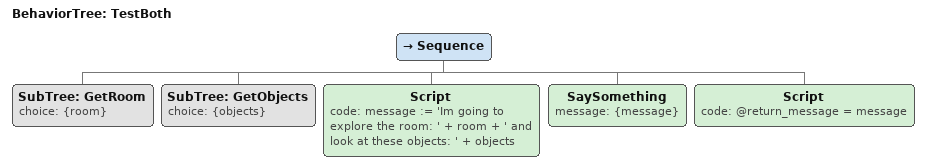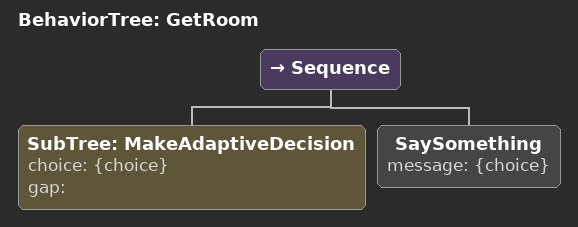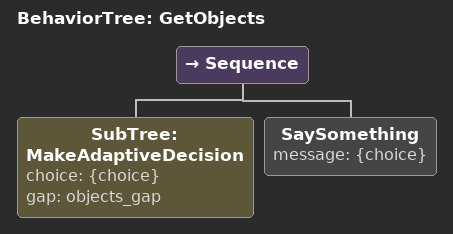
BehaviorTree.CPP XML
<?xml version="1.0" encoding="UTF-8"?>
<root BTCPP_format="4">
  <BehaviorTree ID="TestBoth">
    <Sequence>
      <SubTree ID="GetRoom" choice="{room}"/>
      <SubTree ID="GetObjects" choice="{objects}"/>

      <Script code="message := 'Im going to explore the room: ' + room + ' and look at these objects: ' + objects" />
      <SaySomething message="{message}" />

      <Script code="@return_message = message" />
    </Sequence>
  </BehaviorTree>

  <BehaviorTree ID="GetRoom">
    <Sequence>
      <SubTree ID="MakeAdaptiveDecision" choice="{choice}" gap="" />
      <SaySomething message="{choice}" />
    </Sequence>
  </BehaviorTree>

  <BehaviorTree ID="GetObjects">
    <Sequence>
      <SubTree ID="MakeAdaptiveDecision" choice="{choice}" gap="objects_gap" />
      <SaySomething message="{choice}" />
    </Sequence>
  </BehaviorTree>
</root>
